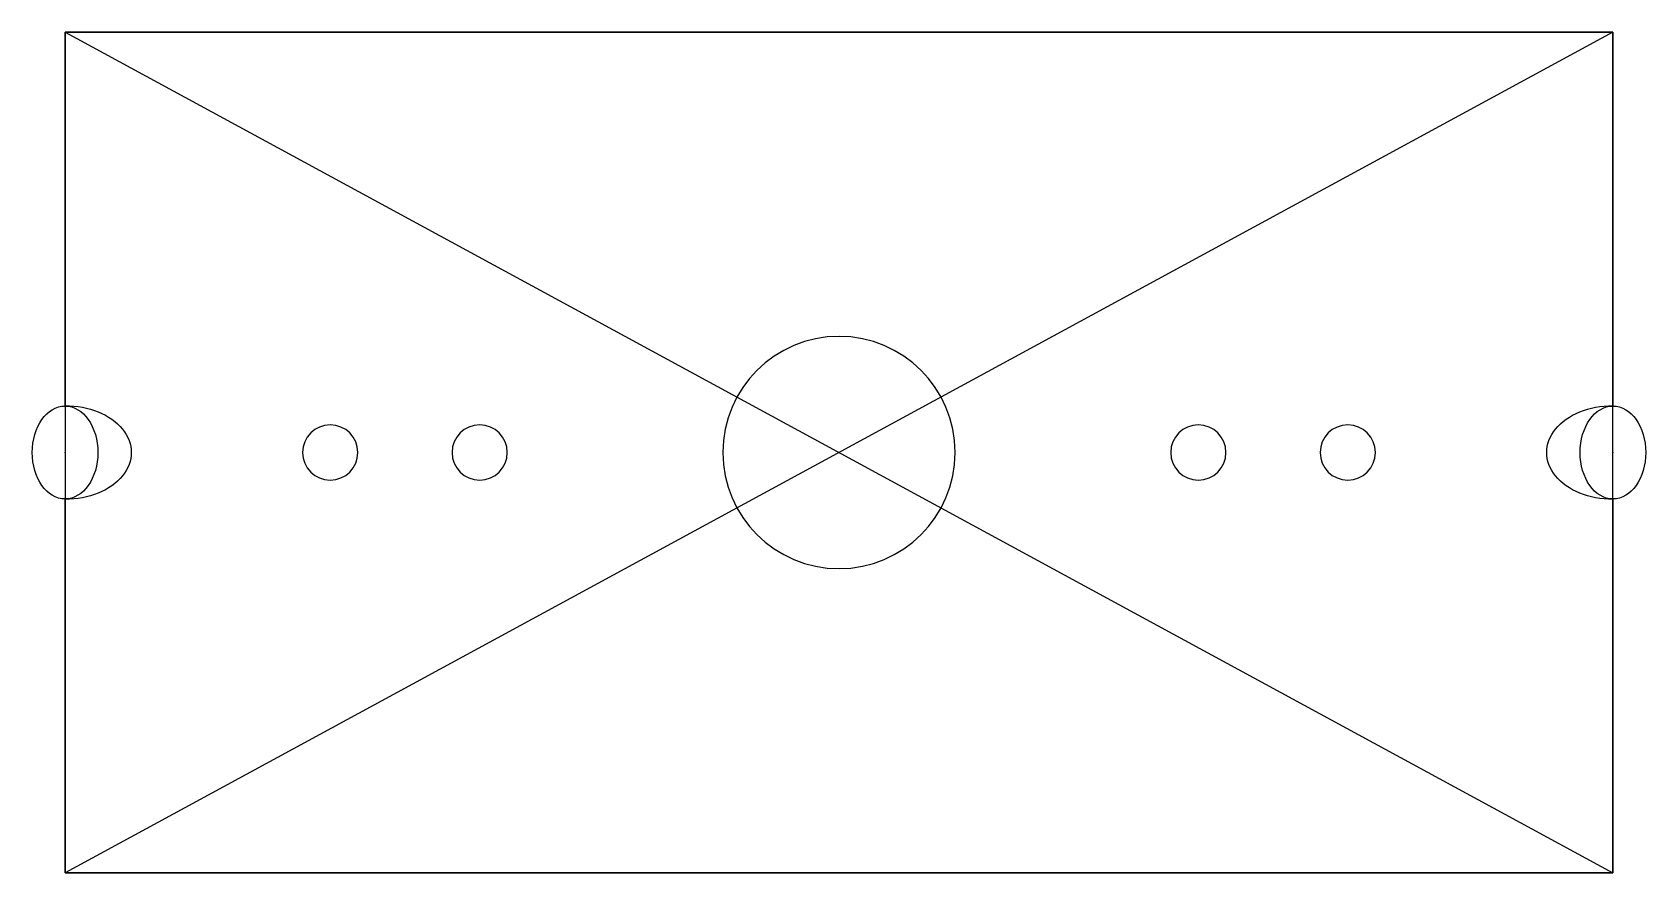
# Model space of a CAD drawing. Header units: centimetres. Extents: x -3.65 to 3.65, y -1.9 to 1.9.
import ezdxf

# ---------------------------------------------------------------- set-up
doc = ezdxf.new("R2010")
doc.units = ezdxf.units.CM
doc.header["$MEASUREMENT"] = 0
for name, color, linetype in [('Rune N Rasmussen-leje blok-CTN v3_Sketch1', 7, 'Continuous'), ('Rune N Rasmussen-leje blok-CTN v3_Sketch2', 7, 'Continuous'), ('Rune N Rasmussen-leje blok-CTN v3_Sketch3', 7, 'Continuous'), ('Rune N Rasmussen-leje blok-CTN v3_Sketch4', 7, 'Continuous'), ('Rune N Rasmussen-leje blok-CTN v3_Sketch5', 7, 'Continuous'), ('Rune N Rasmussen-leje blok-CTN v3_Sketch6', 7, 'Continuous'), ('Rune N Rasmussen-leje blok-CTN v3_Sketch7', 7, 'Continuous')]:
    doc.layers.add(name, color=color, linetype=linetype)

msp = doc.modelspace()

# ---------------------------------------------------------------- linework, layer by layer
at = {"layer": 'Rune N Rasmussen-leje blok-CTN v3_Sketch1'}
for p, q in [((-3.5, 1.9), (3.5, -1.9)), ((3.5, 1.9), (-3.5, 1.9)), ((-3.5, 1.9), (-3.5, -1.9)), ((3.5, 1.9), (-3.5, -1.9)), ((3.5, -1.9), (3.5, 1.9)), ((-3.5, -1.9), (3.5, -1.9))]:
    msp.add_line(p, q, dxfattribs=at)
msp.add_point((0, 0), dxfattribs=at)
msp.add_point((0, 0), dxfattribs=at)
at = {"layer": 'Rune N Rasmussen-leje blok-CTN v3_Sketch2'}
for p, q in [((3.5, -1.9, 1.9), (-3.5, -1.9, 1.9)), ((-3.5, -1.9, 1.9), (-3.5, -1.9)), ((-3.5, -1.9), (3.5, -1.9)), ((3.5, -1.9), (3.5, -1.9, 1.9))]:
    msp.add_line(p, q, dxfattribs=at)
at = {"layer": 'Rune N Rasmussen-leje blok-CTN v3_Sketch2', "extrusion": (0, -1, 0)}
for centre in [(-2.5, 0.95, 1.9), (2.5, 0.95, 1.9)]:
    msp.add_circle(centre, 0.6375, dxfattribs=at)
at = {"layer": 'Rune N Rasmussen-leje blok-CTN v3_Sketch2'}
msp.add_point((0, -1.9), dxfattribs=at)
at = {"layer": 'Rune N Rasmussen-leje blok-CTN v3_Sketch3', "extrusion": (0.707107, 0, 0.707107)}
msp.add_circle((0, -1.1314, 3.8184), 0.21, dxfattribs=at)
at = {"layer": 'Rune N Rasmussen-leje blok-CTN v3_Sketch3'}
msp.add_point((3.5, 0, 1.9), dxfattribs=at)
at = {"layer": 'Rune N Rasmussen-leje blok-CTN v3_Sketch4', "extrusion": (-0.707107, 0, 0.707107)}
msp.add_circle((0, 2.4749, -2.4749), 0.21, dxfattribs=at)
at = {"layer": 'Rune N Rasmussen-leje blok-CTN v3_Sketch4'}
msp.add_point((3.5, 0), dxfattribs=at)
at = {"layer": 'Rune N Rasmussen-leje blok-CTN v3_Sketch5', "extrusion": (-0.707107, 0, 0.707107)}
msp.add_circle((0, -1.1314, 3.8184), 0.21, dxfattribs=at)
at = {"layer": 'Rune N Rasmussen-leje blok-CTN v3_Sketch5'}
msp.add_point((-3.5, 0, 1.9), dxfattribs=at)
at = {"layer": 'Rune N Rasmussen-leje blok-CTN v3_Sketch6', "extrusion": (0.707107, 0, 0.707107)}
msp.add_circle((0, 2.4749, -2.4749), 0.21, dxfattribs=at)
at = {"layer": 'Rune N Rasmussen-leje blok-CTN v3_Sketch6'}
msp.add_point((-3.5, 0), dxfattribs=at)
at = {"layer": 'Rune N Rasmussen-leje blok-CTN v3_Sketch7'}
for p, q in [((-3.5, 0.2117), (-3.5, 1.9)), ((-3.5, 1.9), (3.5, 1.9)), ((3.5, 1.9), (3.5, 0.2117)), ((-3.5, -1.9), (-3.5, -0.2117)), ((3.5, -0.2117), (3.5, -1.9)), ((3.5, -1.9), (-3.5, -1.9))]:
    msp.add_line(p, q, dxfattribs=at)
at = {"layer": 'Rune N Rasmussen-leje blok-CTN v3_Sketch7', "extrusion": (0, 0, -1)}
for centre, radius in [((0, 0), 0.525), ((2.301, 0), 0.125), ((1.625, 0), 0.125), ((-1.625, 0), 0.125), ((-2.301, 0), 0.125)]:
    msp.add_circle(centre, radius, dxfattribs=at)
for centre, major_axis in [((-3.5, 0), (0.2994, 0)), ((3.5, 0), (-0.2994, 0))]:
    msp.add_ellipse(centre, major_axis=major_axis, ratio=0.707107, start_param=4.712389, end_param=7.853982, dxfattribs=at)
at = {"layer": 'Rune N Rasmussen-leje blok-CTN v3_Sketch7'}
msp.add_point((0, 0), dxfattribs=at)

doc.saveas('drawing.dxf')
